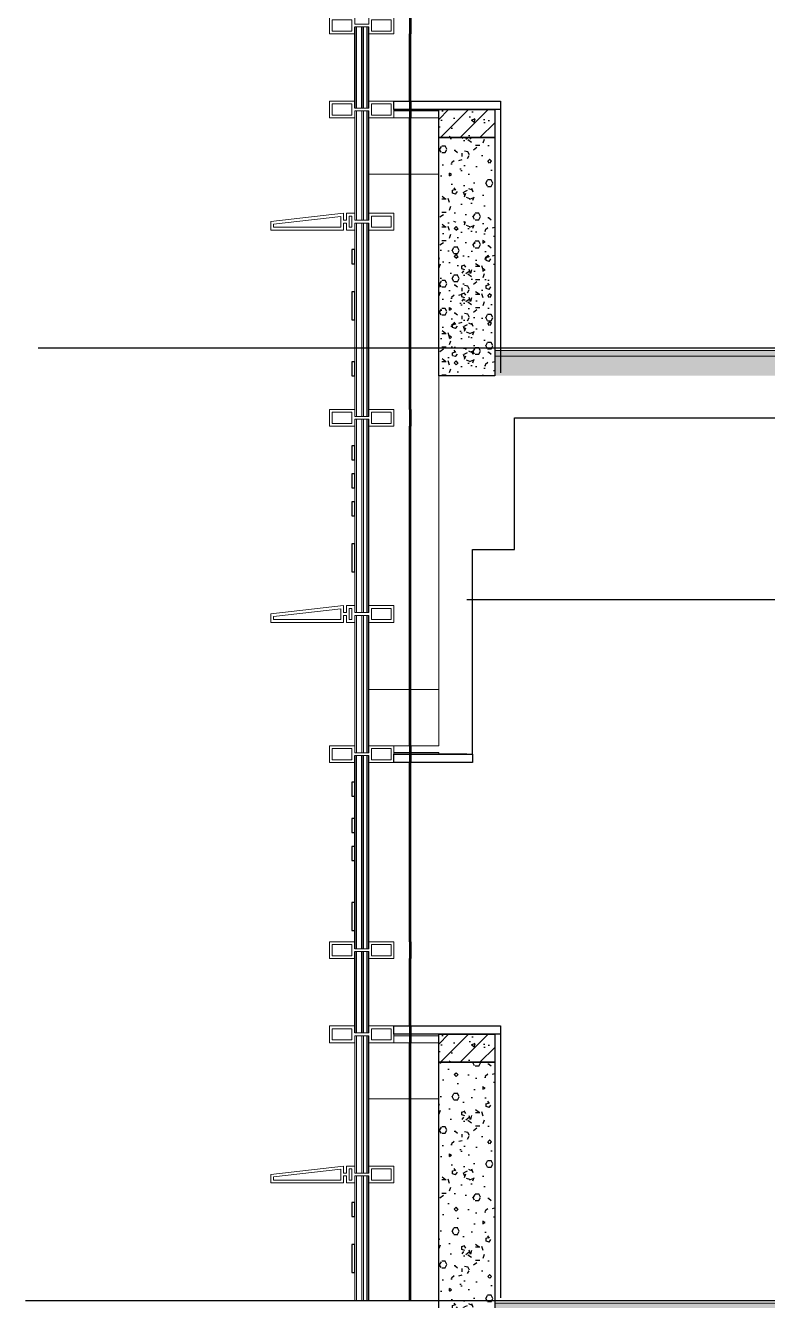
# Model space of a CAD drawing. Extents: x 1147314 to 1218578, y -272074 to -241968.
# Drawn here: x 1166628 to 1169277, y -252716 to -248166 of the extents above; entities that cross this region are included whole.
import ezdxf

# ---------------------------------------------------------------- set-up
doc = ezdxf.new("R2010")
doc.units = 0
doc.header["$LTSCALE"] = 1000
doc.header["$MEASUREMENT"] = 0
doc.linetypes.add('230303生产综合楼-平面图_t8$0$DOTE', pattern=[2.42, 2, -0.2, 0.02, -0.2])
for name, color, linetype in [('A-DOOR-FIRE', 4, 'Continuous'), ('A-SECT-SURF', 6, 'Continuous'), ('A-看线', 115, 'Continuous'), ('DIM_SYMB', 3, 'Continuous'), ('DOTE', 1, 'Continuous'), ('LY_MC_section A', 140, 'Continuous'), ('PUB_HATCH', 8, 'Continuous'), ('SURFACE', 6, 'Continuous'), ('WALL', 255, 'Continuous'), ('墙身抹灰', 6, 'Continuous')]:
    doc.layers.add(name, color=color, linetype=linetype)
for name, color, linetype, lineweight in [('A-WALL-INSL', 241, 'Continuous', 0), ('WALL-CURT-GLAZ', 120, 'Continuous', 0), ('WALL-CURT-METL', 211, 'Continuous', 0), ('墙身分层线', 253, 'Continuous', 18)]:
    doc.layers.add(name, color=color, linetype=linetype, lineweight=lineweight)

# ---------------------------------------------------------------- blocks, each defined once
blk = doc.blocks.new('A$C37e4a2ef')
at = {"layer": 'A-看线'}
for points in [[(196, -60), (196, 0)], [(200, -60), (200, 0)]]:
    blk.add_lwpolyline(points, dxfattribs=at)
at = {"layer": 'WALL-CURT-METL'}
for points in [[(140, -60), (50, -60), (50, -35), (0, -35), (0, -60), (-30, -60), (-30, -35), (-40, -35), (-40, -60), (-300, -60), (-300, -30), (-40, 0), (-40, -25), (-30, -25), (-30, 0), (0, 0), (0, -25), (50, -25), (50, 0), (140, 0)], [(-50, -50), (-50, -11.2), (-290, -38.9), (-290, -50)], [(-20, -10), (-10, -10), (-10, -50), (-20, -50)], [(130, -25), (130, -10), (60, -10), (60, -50), (130, -50)]]:
    blk.add_lwpolyline(points, close=True, dxfattribs=at)
blk = doc.blocks.new('A$C42b86bd6')
at = {"layer": 'A-看线'}
for points in [[(286, 0), (286, -60)], [(290, 0), (290, -60)]]:
    blk.add_lwpolyline(points, dxfattribs=at)
at = {"layer": 'WALL-CURT-METL'}
for points in [[(230, -60), (230, 0), (140, 0), (140, -25), (90, -25), (90, 0), (0, 0), (0, -60), (90, -60), (90, -35), (140, -35), (140, -60)], [(80, -25), (80, -10), (10, -10), (10, -50), (80, -50)], [(220, -50), (220, -10), (150, -10), (150, -35), (150, -50)]]:
    blk.add_lwpolyline(points, close=True, dxfattribs=at)
blk = doc.blocks.new('A$C827e71c0')
at = {"layer": 'A-DOOR-FIRE'}
blk.add_blockref('A$C42b86bd6', (-90, 0), dxfattribs=at)
blk = doc.blocks.new('A$C38d1714a')
at = {"layer": 'A-WALL-INSL'}
blk.add_lwpolyline([(0, 0), (250, 0), (250, -200), (0, -200)], close=True, dxfattribs=at)
blk = doc.blocks.new('A$Cb5ae1680')
at = {"layer": 'A-看线'}
for points in [[(44, 0), (44, 690)], [(50, 0), (50, 690)], [(196, 25), (196, 665)], [(200, 25), (200, 665)]]:
    blk.add_lwpolyline(points, dxfattribs=at)
at = {"layer": 'LY_MC_section A'}
for points in [[(0, 0), (0, 690)], [(6, 0), (6, 690)], [(25, 0), (25, 690)], [(31, 0), (31, 690)]]:
    blk.add_lwpolyline(points, dxfattribs=at)
blk = doc.blocks.new('A$C071d96ed')
at = {"layer": 'A-看线'}
for points in [[(44, -690), (44, 0)], [(50, -690), (50, 0)], [(196, -665), (196, -25)], [(200, -665), (200, -25)]]:
    blk.add_lwpolyline(points, dxfattribs=at)
at = {"layer": 'WALL-CURT-GLAZ'}
for p, q in [((0, -690), (0, 0)), ((6, -690), (6, 0)), ((25, -690), (25, 0)), ((31, -690), (31, 0))]:
    blk.add_line(p, q, dxfattribs=at)
blk = doc.blocks.new('A$Ced730f99')
at = {"layer": 'PUB_HATCH'}
h = blk.add_hatch(dxfattribs=at)
h.set_pattern_fill('加气混凝土', color=256, scale=10, style=0)
h.set_pattern_definition([(0, (-1155155.12, 220605.91), (60, 120), [0, -120]), (0, (-1155225.32, 220589.71), (60, 120), [0, -120]), (0, (-1155186.32, 220588.51), (60, 120), [0, -120]), (0, (-1155143.72, 220623.91), (60, 120), [0, -120]), (0, (-1155193.52, 220582.51), (60, 120), [0, -120]), (0, (-1155131.72, 220699.51), (60, 120), [0, -120]), (0, (-1155168.32, 220689.91), (60, 120), [0, -120]), (0, (-1155149.12, 220674.91), (60, 120), [0, -120]), (0, (-1155246.92, 220672.51), (60, 120), [0, -120]), (0, (-1155188.12, 220667.11), (60, 120), [0, -120]), (0, (-1155210.92, 220636.51), (60, 120), [0, -120]), (0, (-1155209.72, 220591.51), (60, 120), [0, -120]), (0, (-1155164.72, 220586.71), (60, 120), [0, -120]), (0, (-1155131.72, 220639.51), (60, 120), [0, -120]), (0, (-1155243.92, 220620.91), (60, 120), [0, -120]), (0, (-1155233.72, 220641.31), (60, 120), [0, -120]), (0, (-1155186.92, 220632.91), (60, 120), [0, -120]), (0, (-1155203.72, 220615.51), (60, 120), [0, -120]), (0, (-1155213.32, 220655.11), (60, 120), [0, -120]), (0, (-1155198.32, 220700.11), (60, 120), [0, -120]), (0, (-1155239.12, 220595.71), (60, 120), [0, -120]), (0, (-1155173.12, 220675.51), (60, 120), [0, -120]), (0, (-1155228.92, 220677.31), (60, 120), [0, -120]), (0, (-1155238.52, 220692.91), (60, 120), [0, -120]), (130.601294, (-1155139.0886, 220661.9406), (-299.999996686, 360.000001574), [5.268311, -2207.4222]), (18.4349488, (-1155147.66, 220664.226), (299.9999989, 119.9999991), [5.421048, -753.52558]), (90, (-1155147.66, 220659.083), (60, 120), [5.142857, -234.85713]), (161.565051, (-1155142.517, 220657.37), (-300.0000015, 119.99999105), [5.421048, -753.52558]), (53.1301023, (-1155142.517, 220657.37), (60.0000001, 119.99999994), [5.714286, -594.2857]), (135, (-1155137.946, 220596.226), (-60.0000073, 119.9999919), [4.848732, -334.56252]), (45, (-1155144.803, 220596.226), (59.9999996, 119.9999995), [4.848732, -334.56252]), (135, (-1155141.374, 220592.798), (-60.0000073, 119.9999919), [4.848732, -334.56252]), (45, (-1155141.374, 220592.798), (59.9999996, 119.9999995), [4.848732, -334.56252]), (116.565051, (-1155195.66, 220676.8), (-1e-05, 239.999993), [6.388765, -127.7753]), (180, (-1155198.52, 220682.51), (-60, 120), [6.857143, -113.14285]), (63.434949, (-1155208.23, 220676.8), (5e-07, 239.999999), [6.388765, -127.7753]), (116.565051, (-1155205.37, 220671.08), (-1e-05, 239.999993), [6.388765, -127.7753]), (0, (-1155205.37, 220671.08), (60, 120), [6.857143, -113.14285]), (63.434949, (-1155198.52, 220671.08), (5e-07, 239.999999), [6.388765, -127.7753]), (107.102728, (-1155150.517, 220636.2263), (-179.999993118, 600.000000968), [7.772269, -3256.5805]), (143.972626, (-1155152.803, 220643.655), (-1139.99998555, 839.99999905), [7.772269, -1624.404]), (180, (-1155159.09, 220648.23), (-60, 120), [7.428571, -112.57142]), (36.0273733, (-1155172.803, 220643.655), (1139.999991575, 839.999990944), [7.772269, -1624.404]), (71.5650511, (-1155175.089, 220636.798), (180.00000092, 599.99999897), [7.228063, -751.71856]), (107.102728, (-1155172.803, 220629.369), (-179.999993118, 600.000000968), [7.772269, -3256.5805]), (143.972626, (-1155166.517, 220624.798), (-1139.99998555, 839.99999905), [7.772269, -1624.404]), (0, (-1155166.52, 220624.8), (60, 120), [7.428571, -112.57142]), (36.0273733, (-1155159.089, 220624.798), (1139.999991575, 839.999990944), [7.772269, -1624.404]), (71.5650511, (-1155152.803, 220629.37), (180.00000092, 599.99999897), [7.228063, -751.71856]), (150.255118, (-1155149.374, 220692.226), (-180.00000043, 119.99999851), [4.607004, -962.86392]), (90, (-1155153.374, 220689.94), (60, 120), [4.571429, -235.42855]), (29.7448813, (-1155153.374, 220689.94), (180.0000001, 119.99999944), [4.607004, -962.86392]), (116.565051, (-1155177.37, 220607.08), (-1e-05, 239.999993), [6.388765, -127.7753]), (168.690067, (-1155180.231, 220612.798), (-540.0000004, 119.99999699), [5.827451, -1217.9371]), (41.1859251, (-1155190.517, 220609.9406), (1499.999990912, 1319.999988458), [6.074369, -2545.1604]), (90, (-1155190.52, 220604.226), (60, 120), [5.714286, -234.2857]), (138.814074, (-1155185.9457, 220600.2263), (-1499.999973338, 1320.000008407), [6.074369, -2545.1604]), (16.6992442, (-1155185.946, 220600.2263), (1979.999985103, 599.999993716), [5.96589, -2499.7075]), (60.9453959, (-1155180.2314, 220601.9406), (59.99999984, 119.999998939), [5.883217, -2465.0679]), (109.983106, (-1155227.66, 220657.369), (-300.00000113, 839.999997777), [6.6884, -2802.4395]), (155.556045, (-1155229.9457, 220663.655), (-780.000002973, 359.99999252), [6.904597, -2893.0263]), (24.4439547, (-1155242.517, 220663.655), (780.00000039, 359.999998268), [6.904597, -2893.0263]), (70.0168934, (-1155244.803, 220657.369), (300.000000904, 839.999997916), [6.6884, -2802.4395]), (109.983106, (-1155242.517, 220651.0835), (-300.00000113, 839.999997777), [6.6884, -2802.4395]), (160.016893, (-1155236.231, 220648.798), (-300.00000018, 119.99999453), [6.6884, -1397.8755]), (19.9831065, (-1155236.231, 220648.798), (299.99999835, 119.99999981), [6.6884, -1397.8755]), (70.0168934, (-1155229.9457, 220651.0835), (300.000000904, 839.999997916), [6.6884, -2802.4395]), (122.005383, (-1155183.089, 220646.512), (-60.00000805, 119.99999387), [5.390846, -1126.6868]), (18.4349488, (-1155191.089, 220649.37), (299.9999989, 119.9999991), [5.421048, -753.52558]), (90, (-1155191.09, 220644.226), (60, 120), [5.142857, -234.85713]), (161.565051, (-1155185.946, 220642.512), (-300.0000015, 119.99999105), [5.421048, -753.52558]), (54.4623222, (-1155185.946, 220642.512), (419.99999939, 599.9999991), [4.915614, -2059.6423]), (116.565051, (-1155217.95, 220617.37), (-1e-05, 239.999993), [6.388765, -127.7753]), (180, (-1155220.8, 220623.08), (-60, 120), [6.285714, -113.71428]), (59.0362434, (-1155230.517, 220617.369), (60.000000195, 119.99999942), [6.663946, -1392.7644]), (120.963756, (-1155227.089, 220611.655), (-60.0000082, 119.99999449), [6.663946, -1392.7644]), (0, (-1155227.09, 220611.65), (60, 120), [6.285714, -113.71428]), (63.434949, (-1155220.8, 220611.65), (5e-07, 239.999999), [6.388765, -127.7753])])
h.paths.add_polyline_path([(-3622.7, 70), (-3622.7, 0), (-1172.7, 0), (-1172.7, 70)])
h = blk.add_hatch(dxfattribs=at)
h.set_pattern_fill('加气混凝土', color=256, scale=10, style=0)
h.set_pattern_definition([(0, (-1152832.56, 220605.91), (60, 120), [0, -120]), (0, (-1152902.76, 220589.71), (60, 120), [0, -120]), (0, (-1152863.76, 220588.51), (60, 120), [0, -120]), (0, (-1152821.16, 220623.91), (60, 120), [0, -120]), (0, (-1152870.96, 220582.51), (60, 120), [0, -120]), (0, (-1152809.16, 220699.51), (60, 120), [0, -120]), (0, (-1152845.76, 220689.91), (60, 120), [0, -120]), (0, (-1152826.56, 220674.91), (60, 120), [0, -120]), (0, (-1152924.36, 220672.51), (60, 120), [0, -120]), (0, (-1152865.56, 220667.11), (60, 120), [0, -120]), (0, (-1152888.36, 220636.51), (60, 120), [0, -120]), (0, (-1152887.16, 220591.51), (60, 120), [0, -120]), (0, (-1152842.16, 220586.71), (60, 120), [0, -120]), (0, (-1152809.16, 220639.51), (60, 120), [0, -120]), (0, (-1152921.36, 220620.91), (60, 120), [0, -120]), (0, (-1152911.16, 220641.31), (60, 120), [0, -120]), (0, (-1152864.36, 220632.91), (60, 120), [0, -120]), (0, (-1152881.16, 220615.51), (60, 120), [0, -120]), (0, (-1152890.76, 220655.11), (60, 120), [0, -120]), (0, (-1152875.76, 220700.11), (60, 120), [0, -120]), (0, (-1152916.56, 220595.71), (60, 120), [0, -120]), (0, (-1152850.56, 220675.51), (60, 120), [0, -120]), (0, (-1152906.36, 220677.31), (60, 120), [0, -120]), (0, (-1152915.96, 220692.91), (60, 120), [0, -120]), (130.601294, (-1152816.5266, 220661.938), (-299.999996686, 360.000001574), [5.268311, -2207.4222]), (18.4349488, (-1152825.098, 220664.223), (299.9999989, 119.9999991), [5.421048, -753.52558]), (90, (-1152825.1, 220659.08), (60, 120), [5.142857, -234.85713]), (161.565051, (-1152819.955, 220657.366), (-300.0000015, 119.99999105), [5.421048, -753.52558]), (53.1301023, (-1152819.955, 220657.366), (60.0000001, 119.99999994), [5.714286, -594.2857]), (135, (-1152815.384, 220596.223), (-60.0000073, 119.9999919), [4.848732, -334.56252]), (45, (-1152822.24, 220596.223), (59.9999996, 119.9999995), [4.848732, -334.56252]), (135, (-1152818.812, 220592.795), (-60.0000073, 119.9999919), [4.848732, -334.56252]), (45, (-1152818.812, 220592.795), (59.9999996, 119.9999995), [4.848732, -334.56252]), (116.565051, (-1152873.1, 220676.8), (-1e-05, 239.999993), [6.388765, -127.7753]), (180, (-1152875.96, 220682.51), (-60, 120), [6.857143, -113.14285]), (63.434949, (-1152885.67, 220676.8), (5e-07, 239.999999), [6.388765, -127.7753]), (116.565051, (-1152882.81, 220671.08), (-1e-05, 239.999993), [6.388765, -127.7753]), (0, (-1152882.81, 220671.08), (60, 120), [6.857143, -113.14285]), (63.434949, (-1152875.96, 220671.08), (5e-07, 239.999999), [6.388765, -127.7753]), (107.102728, (-1152827.955, 220636.2234), (-179.999993118, 600.000000968), [7.772269, -3256.5805]), (143.972626, (-1152830.241, 220643.652), (-1139.99998555, 839.99999905), [7.772269, -1624.404]), (180, (-1152836.53, 220648.22), (-60, 120), [7.428571, -112.57142]), (36.0273733, (-1152850.241, 220643.652), (1139.999991575, 839.999990944), [7.772269, -1624.404]), (71.5650511, (-1152852.527, 220636.795), (180.00000092, 599.99999897), [7.228063, -751.71856]), (107.102728, (-1152850.241, 220629.3663), (-179.999993118, 600.000000968), [7.772269, -3256.5805]), (143.972626, (-1152843.955, 220624.795), (-1139.99998555, 839.99999905), [7.772269, -1624.404]), (0, (-1152843.96, 220624.8), (60, 120), [7.428571, -112.57142]), (36.0273733, (-1152836.527, 220624.795), (1139.999991575, 839.999990944), [7.772269, -1624.404]), (71.5650511, (-1152830.24, 220629.366), (180.00000092, 599.99999897), [7.228063, -751.71856]), (150.255118, (-1152826.812, 220692.223), (-180.00000043, 119.99999851), [4.607004, -962.86392]), (90, (-1152830.81, 220689.94), (60, 120), [4.571429, -235.42855]), (29.7448813, (-1152830.812, 220689.938), (180.0000001, 119.99999944), [4.607004, -962.86392]), (116.565051, (-1152854.81, 220607.08), (-1e-05, 239.999993), [6.388765, -127.7753]), (168.690067, (-1152857.67, 220612.795), (-540.0000004, 119.99999699), [5.827451, -1217.9371]), (41.1859251, (-1152867.955, 220609.9377), (1499.999990912, 1319.999988458), [6.074369, -2545.1604]), (90, (-1152867.955, 220604.223), (60, 120), [5.714286, -234.2857]), (138.814074, (-1152863.384, 220600.2234), (-1499.999973338, 1320.000008407), [6.074369, -2545.1604]), (16.6992442, (-1152863.384, 220600.2234), (1979.999985103, 599.999993716), [5.96589, -2499.7075]), (60.9453959, (-1152857.6695, 220601.938), (59.99999984, 119.999998939), [5.883217, -2465.0679]), (109.983106, (-1152905.098, 220657.3663), (-300.00000113, 839.999997777), [6.6884, -2802.4395]), (155.556045, (-1152907.384, 220663.652), (-780.000002973, 359.99999252), [6.904597, -2893.0263]), (24.4439547, (-1152919.955, 220663.652), (780.00000039, 359.999998268), [6.904597, -2893.0263]), (70.0168934, (-1152922.241, 220657.3663), (300.000000904, 839.999997916), [6.6884, -2802.4395]), (109.983106, (-1152919.955, 220651.0806), (-300.00000113, 839.999997777), [6.6884, -2802.4395]), (160.016893, (-1152913.67, 220648.795), (-300.00000018, 119.99999453), [6.6884, -1397.8755]), (19.9831065, (-1152913.67, 220648.795), (299.99999835, 119.99999981), [6.6884, -1397.8755]), (70.0168934, (-1152907.384, 220651.0806), (300.000000904, 839.999997916), [6.6884, -2802.4395]), (122.005383, (-1152860.527, 220646.509), (-60.00000805, 119.99999387), [5.390846, -1126.6868]), (18.4349488, (-1152868.527, 220649.366), (299.9999989, 119.9999991), [5.421048, -753.52558]), (90, (-1152868.527, 220644.223), (60, 120), [5.142857, -234.85713]), (161.565051, (-1152863.384, 220642.51), (-300.0000015, 119.99999105), [5.421048, -753.52558]), (54.4623222, (-1152863.384, 220642.509), (419.99999939, 599.9999991), [4.915614, -2059.6423]), (116.565051, (-1152895.38, 220617.37), (-1e-05, 239.999993), [6.388765, -127.7753]), (180, (-1152898.24, 220623.08), (-60, 120), [6.285714, -113.71428]), (59.0362434, (-1152907.955, 220617.366), (60.000000195, 119.99999942), [6.663946, -1392.7644]), (120.963756, (-1152904.527, 220611.652), (-60.0000082, 119.99999449), [6.663946, -1392.7644]), (0, (-1152904.53, 220611.65), (60, 120), [6.285714, -113.71428]), (63.434949, (-1152898.24, 220611.65), (5e-07, 239.999999), [6.388765, -127.7753])])
h.paths.add_polyline_path([(-872.7, 50), (-872.7, 0), (0, 0), (0, 50)])
h.paths.add_polyline_path([(-1172.7, 50), (-1172.7, 0), (-1172.7, 0), (-1172.7, 50)])
at = {"layer": '墙身分层线'}
h = blk.add_hatch(dxfattribs=at)
h.set_pattern_fill('混凝土', color=256, scale=10)
h.set_pattern_definition([(50, (-1152867.955, 220642.51), (71.7260183, -6.2752135), [7.5, -82.5]), (355, (-1152867.955, 220642.51), (-13.8751334, 75.2192134), [6, -66]), (100.4514, (-1152861.98, 220641.986), (57.850938, 68.9439542), [6.374019, -70.114211]), (46.1842, (-1152867.955, 220662.51), (106.724105, -16.5519014), [11.25, -123.75]), (96.6356, (-1152859.06, 220661.13), (93.466271, 97.411787), [9.561029, -105.1713]), (351.1842, (-1152867.96, 220662.51), (93.466195, 97.41186), [9, -99]), (21, (-1152857.955, 220657.51), (59.6907052, -40.261889), [7.5, -82.5]), (326, (-1152857.955, 220657.51), (24.331533, 72.5150045), [6, -66]), (71.4514, (-1152852.98, 220654.154), (84.022263, 32.2530497), [6.374019, -70.114211]), (37.5, (-1152867.955, 220642.51), (1.21598553, 33.2893854), [0, -65.2, 0, -67, 0, -66.25]), (7.5, (-1152867.955, 220642.51), (26.3069537, 39.4411712), [0, -38.2, 0, -63.7, 0, -25.25]), (327.5, (-1152890.255, 220642.51), (53.3822436, -2.2554872), [0, -25, 0, -78, 0, -103.5]), (317.5, (-1152900.255, 220642.51), (58.318617, 10.0104982), [0, -32.5, 0, -51.8, 0, -73.5])])
h.paths.add_polyline_path([(-872.7, 100), (-872.7, 50), (0, 50), (0, 100)])
h.paths.add_polyline_path([(-1172.7, 100), (-1172.7, 50), (-1172.7, 50), (-1172.7, 100)])
h = blk.add_hatch(dxfattribs=at)
h.set_pattern_fill('混凝土', color=256, scale=10)
h.set_pattern_definition([(50, (-1155190.52, 220642.51), (71.7260183, -6.2752135), [7.5, -82.5]), (355, (-1155190.52, 220642.51), (-13.8751334, 75.2192134), [6, -66]), (100.4514, (-1155184.54, 220641.99), (57.850938, 68.9439542), [6.374019, -70.114211]), (46.1842, (-1155190.52, 220662.51), (106.724105, -16.5519014), [11.25, -123.75]), (96.6356, (-1155181.62, 220661.13), (93.466271, 97.411787), [9.561029, -105.1713]), (351.1842, (-1155190.52, 220662.51), (93.466195, 97.41186), [9, -99]), (21, (-1155180.52, 220657.51), (59.6907052, -40.261889), [7.5, -82.5]), (326, (-1155180.52, 220657.51), (24.331533, 72.5150045), [6, -66]), (71.4514, (-1155175.54, 220654.16), (84.022263, 32.2530497), [6.374019, -70.114211]), (37.5, (-1155190.517, 220642.512), (1.21598553, 33.2893854), [0, -65.2, 0, -67, 0, -66.25]), (7.5, (-1155190.517, 220642.512), (26.3069537, 39.4411712), [0, -38.2, 0, -63.7, 0, -25.25]), (327.5, (-1155212.817, 220642.512), (53.3822436, -2.2554872), [0, -25, 0, -78, 0, -103.5]), (317.5, (-1155222.817, 220642.51), (58.318617, 10.0104982), [0, -32.5, 0, -51.8, 0, -73.5])])
h.paths.add_polyline_path([(-3622.7, 90), (-3622.7, 70), (-1172.7, 70), (-1172.7, 90)])
at = {"layer": 'A-SECT-SURF'}
for p, q in [((-3622.7, 100), (-1172.7, 100)), ((-872.7, 100), (0, 100))]:
    blk.add_line(p, q, dxfattribs=at)
blk.add_lwpolyline([(-872.7, 100), (0, 100)], dxfattribs=at)
at = {"layer": '墙身分层线'}
for p, q in [((-1172.7, 90), (-3622.7, 90)), ((-1172.7, 70), (-3622.7, 70)), ((0, 50), (-872.7, 50))]:
    blk.add_line(p, q, dxfattribs=at)

msp = doc.modelspace()

# ---------------------------------------------------------------- hatches: boundary and pattern name
at = {"layer": 'PUB_HATCH'}
h = msp.add_hatch(dxfattribs=at)
h.set_pattern_fill('钢筋混凝土', color=256, scale=20, style=0)
h.set_pattern_definition([(45, (-1037293.66, 121102.186), (-35.3553391, 35.3553391), []), (50, (-1037293.66, 121102.19), (143.4520365, -12.550427), [15, -165]), (355, (-1037293.66, 121102.19), (-27.750267, 150.438427), [12, -132]), (100.4514, (-1037281.7, 121101.14), (115.701876, 137.887908), [12.748038, -140.228422]), (46.1842, (-1037293.66, 121142.19), (213.44821, -33.103803), [22.5, -247.5]), (96.6356, (-1037275.87, 121139.43), (186.932541, 194.823574), [19.122058, -210.3426]), (351.1842, (-1037293.66, 121142.19), (186.93239, 194.82372), [18, -198]), (21, (-1037273.66, 121132.19), (119.3814104, -80.523778), [15, -165]), (326, (-1037273.66, 121132.19), (48.663066, 145.030009), [12, -132]), (71.4514, (-1037263.71, 121125.48), (168.044526, 64.506099), [12.748038, -140.228422]), (37.5, (-1037293.66, 121102.186), (2.4319711, 66.5787708), [0, -130.4, 0, -134, 0, -132.5]), (7.5, (-1037293.66, 121102.186), (52.6139075, 78.8823424), [0, -76.4, 0, -127.4, 0, -50.5]), (327.5, (-1037338.26, 121102.186), (106.7644872, -4.5109743), [0, -50, 0, -156, 0, -207]), (317.5, (-1037358.26, 121102.19), (116.637234, 20.0209965), [0, -65, 0, -103.6, 0, -147])])
h.paths.add_polyline_path([(1168103.2, -248466), (1168303.2, -248466), (1168303.2, -248566), (1168103.2, -248566)])
h = msp.add_hatch(dxfattribs=at)
h.set_pattern_fill('加气混凝土', color=256, scale=20, style=0)
h.set_pattern_definition([(0, (-1037222.86, 120728.98), (120, 240), [0, -240]), (0, (-1037363.26, 120696.58), (120, 240), [0, -240]), (0, (-1037285.26, 120694.18), (120, 240), [0, -240]), (0, (-1037200.06, 120764.98), (120, 240), [0, -240]), (0, (-1037299.66, 120682.18), (120, 240), [0, -240]), (0, (-1037176.06, 120916.18), (120, 240), [0, -240]), (0, (-1037249.26, 120896.98), (120, 240), [0, -240]), (0, (-1037210.86, 120866.98), (120, 240), [0, -240]), (0, (-1037406.46, 120862.18), (120, 240), [0, -240]), (0, (-1037288.86, 120851.38), (120, 240), [0, -240]), (0, (-1037334.46, 120790.18), (120, 240), [0, -240]), (0, (-1037332.06, 120700.18), (120, 240), [0, -240]), (0, (-1037242.06, 120690.58), (120, 240), [0, -240]), (0, (-1037176.06, 120796.18), (120, 240), [0, -240]), (0, (-1037400.46, 120758.98), (120, 240), [0, -240]), (0, (-1037380.06, 120799.78), (120, 240), [0, -240]), (0, (-1037286.46, 120782.98), (120, 240), [0, -240]), (0, (-1037320.06, 120748.18), (120, 240), [0, -240]), (0, (-1037339.26, 120827.38), (120, 240), [0, -240]), (0, (-1037309.26, 120917.38), (120, 240), [0, -240]), (0, (-1037390.86, 120708.58), (120, 240), [0, -240]), (0, (-1037258.86, 120868.18), (120, 240), [0, -240]), (0, (-1037370.46, 120871.78), (120, 240), [0, -240]), (0, (-1037389.66, 120902.98), (120, 240), [0, -240]), (130.601294, (-1037190.799, 120841.04), (-599.99999337, 720.00000315), [10.536622, -4414.8444]), (18.4349488, (-1037207.942, 120845.61), (599.9999978, 239.9999982), [10.842096, -1507.05116]), (90, (-1037207.94, 120835.33), (120, 240), [10.285714, -469.71426]), (161.565051, (-1037197.656, 120831.897), (-600.000003, 239.9999821), [10.842096, -1507.05116]), (53.1301023, (-1037197.656, 120831.897), (120.0000002, 239.9999999), [11.428572, -1188.5714]), (135, (-1037188.51, 120709.61), (-120.0000145, 239.9999838), [9.697464, -669.12504]), (45, (-1037202.23, 120709.61), (119.9999992, 239.999999), [9.697464, -669.12504]), (135, (-1037195.37, 120702.754), (-120.0000145, 239.9999838), [9.697464, -669.12504]), (45, (-1037195.37, 120702.754), (119.9999992, 239.999999), [9.697464, -669.12504]), (116.565051, (-1037303.94, 120870.75), (-2e-05, 479.999987), [12.77753, -255.5506]), (180, (-1037309.66, 120882.18), (-120, 240), [13.714286, -226.2857]), (63.434949, (-1037329.09, 120870.75), (1e-06, 479.999998), [12.77753, -255.5506]), (116.565051, (-1037323.37, 120859.33), (-2e-05, 479.999987), [12.77753, -255.5506]), (0, (-1037323.37, 120859.33), (120, 240), [13.714286, -226.2857]), (63.434949, (-1037309.66, 120859.33), (1e-06, 479.999998), [12.77753, -255.5506]), (107.102728, (-1037213.6564, 120789.6115), (-359.999986237, 1200.000001936), [15.544538, -6513.161]), (143.972626, (-1037218.228, 120804.469), (-2279.9999711, 1679.9999981), [15.544538, -3248.808]), (180, (-1037230.8, 120813.6), (-120, 240), [14.857142, -225.14284]), (36.0273733, (-1037258.228, 120804.469), (2279.99998315, 1679.99998189), [15.544538, -3248.808]), (71.5650511, (-1037262.8, 120790.754), (360.00000185, 1199.99999793), [14.456126, -1503.43712]), (107.102728, (-1037258.228, 120775.897), (-359.999986237, 1200.000001936), [15.544538, -6513.161]), (143.972626, (-1037245.656, 120766.754), (-2279.9999711, 1679.9999981), [15.544538, -3248.808]), (0, (-1037245.66, 120766.75), (120, 240), [14.857142, -225.14284]), (36.0273733, (-1037230.8, 120766.754), (2279.99998315, 1679.99998189), [15.544538, -3248.808]), (71.5650511, (-1037218.228, 120775.897), (360.00000185, 1199.99999793), [14.456126, -1503.43712]), (150.255118, (-1037211.37, 120901.612), (-360.00000085, 239.99999703), [9.214008, -1925.72784]), (90, (-1037219.37, 120897.04), (120, 240), [9.142858, -470.8571]), (29.7448813, (-1037219.37, 120897.04), (360.0000002, 239.99999888), [9.214008, -1925.72784]), (116.565051, (-1037267.37, 120731.33), (-2e-05, 479.999987), [12.77753, -255.5506]), (168.690067, (-1037273.085, 120742.754), (-1080.0000008, 239.99999398), [11.654902, -2435.8742]), (41.1859251, (-1037293.656, 120737.04), (2999.999981823, 2639.999976915), [12.148738, -5090.3208]), (90, (-1037293.66, 120725.61), (120, 240), [11.428572, -468.5714]), (138.814074, (-1037284.514, 120717.612), (-2999.999946676, 2640.000016815), [12.148738, -5090.3208]), (16.6992442, (-1037284.514, 120717.612), (3959.999970207, 1199.99998743), [11.93178, -4999.415]), (60.9453959, (-1037273.085, 120721.04), (119.99999968, 239.99999788), [11.766434, -4930.1358]), (109.983106, (-1037367.942, 120831.897), (-600.00000226, 1679.999995554), [13.3768, -5604.879]), (155.556045, (-1037372.514, 120844.469), (-1560.000005946, 719.99998504), [13.809194, -5786.0526]), (24.4439547, (-1037397.656, 120844.469), (1560.00000078, 719.999996537), [13.809194, -5786.0526]), (70.0168934, (-1037402.228, 120831.897), (600.00000181, 1679.99999583), [13.3768, -5604.879]), (109.983106, (-1037397.656, 120819.326), (-600.00000226, 1679.999995554), [13.3768, -5604.879]), (160.016893, (-1037385.085, 120814.754), (-600.00000035, 239.99998907), [13.3768, -2795.751]), (19.9831065, (-1037385.085, 120814.754), (599.9999967, 239.99999962), [13.3768, -2795.751]), (70.0168934, (-1037372.514, 120819.326), (600.00000181, 1679.99999583), [13.3768, -5604.879]), (122.005383, (-1037278.8, 120810.183), (-120.0000161, 239.99998775), [10.781693, -2253.3736]), (18.4349488, (-1037294.8, 120815.897), (599.9999978, 239.9999982), [10.842096, -1507.05116]), (90, (-1037294.8, 120805.61), (120, 240), [10.285714, -469.71426]), (161.565051, (-1037284.514, 120802.183), (-600.000003, 239.9999821), [10.842096, -1507.05116]), (54.4623222, (-1037284.514, 120802.183), (839.99999878, 1199.9999982), [9.831228, -4119.2846]), (116.565051, (-1037348.51, 120751.9), (-2e-05, 479.999987), [12.77753, -255.5506]), (180, (-1037354.23, 120763.33), (-120, 240), [12.571428, -227.42856]), (59.0362434, (-1037373.656, 120751.897), (120.0000004, 239.99999884), [13.32789, -2785.5288]), (120.963756, (-1037366.8, 120740.469), (-120.0000164, 239.99998898), [13.32789, -2785.5288]), (0, (-1037366.8, 120740.47), (120, 240), [12.571428, -227.42856]), (63.434949, (-1037354.23, 120740.47), (1e-06, 479.999998), [12.77753, -255.5506])])
h.paths.add_polyline_path([(1168103.2, -248566), (1168303.2, -248566), (1168303.2, -249416), (1168103.2, -249416)])
h = msp.add_hatch(dxfattribs=at)
h.set_pattern_fill('加气混凝土', color=256, scale=20, style=0)
h.set_pattern_definition([(0, (-1037222.86, 120628.98), (120, 240), [0, -240]), (0, (-1037363.26, 120596.58), (120, 240), [0, -240]), (0, (-1037285.26, 120594.18), (120, 240), [0, -240]), (0, (-1037200.06, 120664.98), (120, 240), [0, -240]), (0, (-1037299.66, 120582.18), (120, 240), [0, -240]), (0, (-1037176.06, 120816.18), (120, 240), [0, -240]), (0, (-1037249.26, 120796.98), (120, 240), [0, -240]), (0, (-1037210.86, 120766.98), (120, 240), [0, -240]), (0, (-1037406.46, 120762.18), (120, 240), [0, -240]), (0, (-1037288.86, 120751.38), (120, 240), [0, -240]), (0, (-1037334.46, 120690.18), (120, 240), [0, -240]), (0, (-1037332.06, 120600.18), (120, 240), [0, -240]), (0, (-1037242.06, 120590.58), (120, 240), [0, -240]), (0, (-1037176.06, 120696.18), (120, 240), [0, -240]), (0, (-1037400.46, 120658.98), (120, 240), [0, -240]), (0, (-1037380.06, 120699.78), (120, 240), [0, -240]), (0, (-1037286.46, 120682.98), (120, 240), [0, -240]), (0, (-1037320.06, 120648.18), (120, 240), [0, -240]), (0, (-1037339.26, 120727.38), (120, 240), [0, -240]), (0, (-1037309.26, 120817.38), (120, 240), [0, -240]), (0, (-1037390.86, 120608.58), (120, 240), [0, -240]), (0, (-1037258.86, 120768.18), (120, 240), [0, -240]), (0, (-1037370.46, 120771.78), (120, 240), [0, -240]), (0, (-1037389.66, 120802.98), (120, 240), [0, -240]), (130.601294, (-1037190.799, 120741.042), (-599.99999337, 720.00000315), [10.536622, -4414.8444]), (18.4349488, (-1037207.942, 120745.613), (599.9999978, 239.9999982), [10.842096, -1507.05116]), (90, (-1037207.94, 120735.33), (120, 240), [10.285714, -469.71426]), (161.565051, (-1037197.656, 120731.9), (-600.000003, 239.9999821), [10.842096, -1507.05116]), (53.1301023, (-1037197.656, 120731.9), (120.0000002, 239.9999999), [11.428572, -1188.5714]), (135, (-1037188.51, 120609.61), (-120.0000145, 239.9999838), [9.697464, -669.12504]), (45, (-1037202.23, 120609.61), (119.9999992, 239.999999), [9.697464, -669.12504]), (135, (-1037195.37, 120602.76), (-120.0000145, 239.9999838), [9.697464, -669.12504]), (45, (-1037195.37, 120602.76), (119.9999992, 239.999999), [9.697464, -669.12504]), (116.565051, (-1037303.94, 120770.76), (-2e-05, 479.999987), [12.77753, -255.5506]), (180, (-1037309.66, 120782.18), (-120, 240), [13.714286, -226.2857]), (63.434949, (-1037329.09, 120770.76), (1e-06, 479.999998), [12.77753, -255.5506]), (116.565051, (-1037323.37, 120759.33), (-2e-05, 479.999987), [12.77753, -255.5506]), (0, (-1037323.37, 120759.33), (120, 240), [13.714286, -226.2857]), (63.434949, (-1037309.66, 120759.33), (1e-06, 479.999998), [12.77753, -255.5506]), (107.102728, (-1037213.6564, 120689.613), (-359.999986237, 1200.000001936), [15.544538, -6513.161]), (143.972626, (-1037218.228, 120704.47), (-2279.9999711, 1679.9999981), [15.544538, -3248.808]), (180, (-1037230.8, 120713.61), (-120, 240), [14.857142, -225.14284]), (36.0273733, (-1037258.228, 120704.47), (2279.99998315, 1679.99998189), [15.544538, -3248.808]), (71.5650511, (-1037262.8, 120690.756), (360.00000185, 1199.99999793), [14.456126, -1503.43712]), (107.102728, (-1037258.228, 120675.899), (-359.999986237, 1200.000001936), [15.544538, -6513.161]), (143.972626, (-1037245.656, 120666.756), (-2279.9999711, 1679.9999981), [15.544538, -3248.808]), (0, (-1037245.66, 120666.76), (120, 240), [14.857142, -225.14284]), (36.0273733, (-1037230.8, 120666.756), (2279.99998315, 1679.99998189), [15.544538, -3248.808]), (71.5650511, (-1037218.228, 120675.9), (360.00000185, 1199.99999793), [14.456126, -1503.43712]), (150.255118, (-1037211.37, 120801.613), (-360.00000085, 239.99999703), [9.214008, -1925.72784]), (90, (-1037219.37, 120797.04), (120, 240), [9.142858, -470.8571]), (29.7448813, (-1037219.37, 120797.042), (360.0000002, 239.99999888), [9.214008, -1925.72784]), (116.565051, (-1037267.37, 120631.33), (-2e-05, 479.999987), [12.77753, -255.5506]), (168.690067, (-1037273.085, 120642.756), (-1080.0000008, 239.99999398), [11.654902, -2435.8742]), (41.1859251, (-1037293.656, 120637.042), (2999.999981823, 2639.999976915), [12.148738, -5090.3208]), (90, (-1037293.66, 120625.61), (120, 240), [11.428572, -468.5714]), (138.814074, (-1037284.514, 120617.613), (-2999.999946676, 2640.000016815), [12.148738, -5090.3208]), (16.6992442, (-1037284.514, 120617.613), (3959.999970207, 1199.99998743), [11.93178, -4999.415]), (60.9453959, (-1037273.085, 120621.042), (119.99999968, 239.99999788), [11.766434, -4930.1358]), (109.983106, (-1037367.942, 120731.899), (-600.00000226, 1679.999995554), [13.3768, -5604.879]), (155.556045, (-1037372.514, 120744.47), (-1560.000005946, 719.99998504), [13.809194, -5786.0526]), (24.4439547, (-1037397.656, 120744.47), (1560.00000078, 719.999996537), [13.809194, -5786.0526]), (70.0168934, (-1037402.228, 120731.899), (600.00000181, 1679.99999583), [13.3768, -5604.879]), (109.983106, (-1037397.656, 120719.327), (-600.00000226, 1679.999995554), [13.3768, -5604.879]), (160.016893, (-1037385.085, 120714.756), (-600.00000035, 239.99998907), [13.3768, -2795.751]), (19.9831065, (-1037385.085, 120714.756), (599.9999967, 239.99999962), [13.3768, -2795.751]), (70.0168934, (-1037372.514, 120719.327), (600.00000181, 1679.99999583), [13.3768, -5604.879]), (122.005383, (-1037278.8, 120710.184), (-120.0000161, 239.99998775), [10.781693, -2253.3736]), (18.4349488, (-1037294.8, 120715.9), (599.9999978, 239.9999982), [10.842096, -1507.05116]), (90, (-1037294.8, 120705.61), (120, 240), [10.285714, -469.71426]), (161.565051, (-1037284.514, 120702.184), (-600.000003, 239.9999821), [10.842096, -1507.05116]), (54.4623222, (-1037284.514, 120702.184), (839.99999878, 1199.9999982), [9.831228, -4119.2846]), (116.565051, (-1037348.51, 120651.9), (-2e-05, 479.999987), [12.77753, -255.5506]), (180, (-1037354.23, 120663.33), (-120, 240), [12.571428, -227.42856]), (59.0362434, (-1037373.656, 120651.899), (120.0000004, 239.99999884), [13.32789, -2785.5288]), (120.963756, (-1037366.8, 120640.47), (-120.0000164, 239.99998898), [13.32789, -2785.5288]), (0, (-1037366.8, 120640.47), (120, 240), [12.571428, -227.42856]), (63.434949, (-1037354.23, 120640.47), (1e-06, 479.999998), [12.77753, -255.5506])])
h.paths.add_polyline_path([(1168303.2, -248866), (1168103.2, -248866), (1168103.2, -249416), (1168303.2, -249416)])
h = msp.add_hatch(dxfattribs=at)
h.set_pattern_fill('钢筋混凝土', color=256, scale=20, style=0)
h.set_pattern_definition([(45, (-1037293.66, 117802.185), (-35.3553391, 35.3553391), []), (50, (-1037293.66, 117802.19), (143.4520365, -12.550427), [15, -165]), (355, (-1037293.66, 117802.19), (-27.750267, 150.438427), [12, -132]), (100.4514, (-1037281.7, 117801.14), (115.701876, 137.887908), [12.748038, -140.228422]), (46.1842, (-1037293.66, 117842.19), (213.44821, -33.103803), [22.5, -247.5]), (96.6356, (-1037275.87, 117839.43), (186.932541, 194.823574), [19.122058, -210.3426]), (351.1842, (-1037293.66, 117842.19), (186.93239, 194.82372), [18, -198]), (21, (-1037273.66, 117832.19), (119.3814104, -80.523778), [15, -165]), (326, (-1037273.66, 117832.19), (48.663066, 145.030009), [12, -132]), (71.4514, (-1037263.71, 117825.47), (168.044526, 64.506099), [12.748038, -140.228422]), (37.5, (-1037293.66, 117802.185), (2.4319711, 66.5787708), [0, -130.4, 0, -134, 0, -132.5]), (7.5, (-1037293.66, 117802.185), (52.6139075, 78.8823424), [0, -76.4, 0, -127.4, 0, -50.5]), (327.5, (-1037338.26, 117802.185), (106.7644872, -4.5109743), [0, -50, 0, -156, 0, -207]), (317.5, (-1037358.26, 117802.185), (116.637234, 20.0209965), [0, -65, 0, -103.6, 0, -147])])
h.paths.add_polyline_path([(1168103.2, -251766), (1168303.2, -251766), (1168303.2, -251866), (1168103.2, -251866)])
h = msp.add_hatch(dxfattribs=at)
h.set_pattern_fill('加气混凝土', color=256, scale=20, style=0)
h.set_pattern_definition([(0, (-1037222.86, 117228.98), (120, 240), [0, -240]), (0, (-1037363.26, 117196.58), (120, 240), [0, -240]), (0, (-1037285.26, 117194.18), (120, 240), [0, -240]), (0, (-1037200.06, 117264.98), (120, 240), [0, -240]), (0, (-1037299.66, 117182.18), (120, 240), [0, -240]), (0, (-1037176.06, 117416.18), (120, 240), [0, -240]), (0, (-1037249.26, 117396.98), (120, 240), [0, -240]), (0, (-1037210.86, 117366.98), (120, 240), [0, -240]), (0, (-1037406.46, 117362.18), (120, 240), [0, -240]), (0, (-1037288.86, 117351.38), (120, 240), [0, -240]), (0, (-1037334.46, 117290.18), (120, 240), [0, -240]), (0, (-1037332.06, 117200.18), (120, 240), [0, -240]), (0, (-1037242.06, 117190.58), (120, 240), [0, -240]), (0, (-1037176.06, 117296.18), (120, 240), [0, -240]), (0, (-1037400.46, 117258.98), (120, 240), [0, -240]), (0, (-1037380.06, 117299.78), (120, 240), [0, -240]), (0, (-1037286.46, 117282.98), (120, 240), [0, -240]), (0, (-1037320.06, 117248.18), (120, 240), [0, -240]), (0, (-1037339.26, 117327.38), (120, 240), [0, -240]), (0, (-1037309.26, 117417.38), (120, 240), [0, -240]), (0, (-1037390.86, 117208.58), (120, 240), [0, -240]), (0, (-1037258.86, 117368.18), (120, 240), [0, -240]), (0, (-1037370.46, 117371.78), (120, 240), [0, -240]), (0, (-1037389.66, 117402.98), (120, 240), [0, -240]), (130.601294, (-1037190.799, 117341.04), (-599.99999337, 720.00000315), [10.536622, -4414.8444]), (18.4349488, (-1037207.942, 117345.61), (599.9999978, 239.9999982), [10.842096, -1507.05116]), (90, (-1037207.94, 117335.33), (120, 240), [10.285714, -469.71426]), (161.565051, (-1037197.656, 117331.897), (-600.000003, 239.9999821), [10.842096, -1507.05116]), (53.1301023, (-1037197.656, 117331.897), (120.0000002, 239.9999999), [11.428572, -1188.5714]), (135, (-1037188.51, 117209.61), (-120.0000145, 239.9999838), [9.697464, -669.12504]), (45, (-1037202.23, 117209.61), (119.9999992, 239.999999), [9.697464, -669.12504]), (135, (-1037195.37, 117202.754), (-120.0000145, 239.9999838), [9.697464, -669.12504]), (45, (-1037195.37, 117202.754), (119.9999992, 239.999999), [9.697464, -669.12504]), (116.565051, (-1037303.94, 117370.75), (-2e-05, 479.999987), [12.77753, -255.5506]), (180, (-1037309.66, 117382.18), (-120, 240), [13.714286, -226.2857]), (63.434949, (-1037329.09, 117370.75), (1e-06, 479.999998), [12.77753, -255.5506]), (116.565051, (-1037323.37, 117359.33), (-2e-05, 479.999987), [12.77753, -255.5506]), (0, (-1037323.37, 117359.33), (120, 240), [13.714286, -226.2857]), (63.434949, (-1037309.66, 117359.33), (1e-06, 479.999998), [12.77753, -255.5506]), (107.102728, (-1037213.6564, 117289.6115), (-359.999986237, 1200.000001936), [15.544538, -6513.161]), (143.972626, (-1037218.228, 117304.469), (-2279.9999711, 1679.9999981), [15.544538, -3248.808]), (180, (-1037230.8, 117313.6), (-120, 240), [14.857142, -225.14284]), (36.0273733, (-1037258.228, 117304.469), (2279.99998315, 1679.99998189), [15.544538, -3248.808]), (71.5650511, (-1037262.8, 117290.754), (360.00000185, 1199.99999793), [14.456126, -1503.43712]), (107.102728, (-1037258.228, 117275.897), (-359.999986237, 1200.000001936), [15.544538, -6513.161]), (143.972626, (-1037245.656, 117266.754), (-2279.9999711, 1679.9999981), [15.544538, -3248.808]), (0, (-1037245.66, 117266.75), (120, 240), [14.857142, -225.14284]), (36.0273733, (-1037230.8, 117266.754), (2279.99998315, 1679.99998189), [15.544538, -3248.808]), (71.5650511, (-1037218.228, 117275.897), (360.00000185, 1199.99999793), [14.456126, -1503.43712]), (150.255118, (-1037211.37, 117401.612), (-360.00000085, 239.99999703), [9.214008, -1925.72784]), (90, (-1037219.37, 117397.04), (120, 240), [9.142858, -470.8571]), (29.7448813, (-1037219.37, 117397.04), (360.0000002, 239.99999888), [9.214008, -1925.72784]), (116.565051, (-1037267.37, 117231.33), (-2e-05, 479.999987), [12.77753, -255.5506]), (168.690067, (-1037273.085, 117242.754), (-1080.0000008, 239.99999398), [11.654902, -2435.8742]), (41.1859251, (-1037293.656, 117237.04), (2999.999981823, 2639.999976915), [12.148738, -5090.3208]), (90, (-1037293.66, 117225.61), (120, 240), [11.428572, -468.5714]), (138.814074, (-1037284.514, 117217.612), (-2999.999946676, 2640.000016815), [12.148738, -5090.3208]), (16.6992442, (-1037284.514, 117217.612), (3959.999970207, 1199.99998743), [11.93178, -4999.415]), (60.9453959, (-1037273.085, 117221.04), (119.99999968, 239.99999788), [11.766434, -4930.1358]), (109.983106, (-1037367.942, 117331.897), (-600.00000226, 1679.999995554), [13.3768, -5604.879]), (155.556045, (-1037372.514, 117344.469), (-1560.000005946, 719.99998504), [13.809194, -5786.0526]), (24.4439547, (-1037397.656, 117344.469), (1560.00000078, 719.999996537), [13.809194, -5786.0526]), (70.0168934, (-1037402.228, 117331.897), (600.00000181, 1679.99999583), [13.3768, -5604.879]), (109.983106, (-1037397.656, 117319.326), (-600.00000226, 1679.999995554), [13.3768, -5604.879]), (160.016893, (-1037385.085, 117314.754), (-600.00000035, 239.99998907), [13.3768, -2795.751]), (19.9831065, (-1037385.085, 117314.754), (599.9999967, 239.99999962), [13.3768, -2795.751]), (70.0168934, (-1037372.514, 117319.326), (600.00000181, 1679.99999583), [13.3768, -5604.879]), (122.005383, (-1037278.8, 117310.183), (-120.0000161, 239.99998775), [10.781693, -2253.3736]), (18.4349488, (-1037294.8, 117315.897), (599.9999978, 239.9999982), [10.842096, -1507.05116]), (90, (-1037294.8, 117305.61), (120, 240), [10.285714, -469.71426]), (161.565051, (-1037284.514, 117302.183), (-600.000003, 239.9999821), [10.842096, -1507.05116]), (54.4623222, (-1037284.514, 117302.183), (839.99999878, 1199.9999982), [9.831228, -4119.2846]), (116.565051, (-1037348.51, 117251.9), (-2e-05, 479.999987), [12.77753, -255.5506]), (180, (-1037354.23, 117263.33), (-120, 240), [12.571428, -227.42856]), (59.0362434, (-1037373.656, 117251.897), (120.0000004, 239.99999884), [13.32789, -2785.5288]), (120.963756, (-1037366.8, 117240.469), (-120.0000164, 239.99998898), [13.32789, -2785.5288]), (0, (-1037366.8, 117240.47), (120, 240), [12.571428, -227.42856]), (63.434949, (-1037354.23, 117240.47), (1e-06, 479.999998), [12.77753, -255.5506])])
h.paths.add_polyline_path([(1168103.2, -251866), (1168303.2, -251866), (1168303.2, -252816), (1168103.2, -252816)])

# ---------------------------------------------------------------- linework, layer by layer
at = {"layer": 'A-SECT-SURF'}
msp.add_line((1168303.2, -249316), (1171925.9, -249316), dxfattribs=at)
at = {"layer": 'A-WALL-INSL'}
for points in [[(1168103.2, -249316), (1168103.2, -248696), (1168003.2, -248696), (1168003.2, -249316)], [(1168003.2, -248826), (1168003.2, -249316)], [(1168103.2, -249316), (1168103.2, -248826)], [(1168003.2, -249316), (1168003.2, -249666)], [(1168003.2, -249316.1), (1168003.2, -250536.1), (1168103.2, -250536.1), (1168103.2, -249316.1)], [(1168103.2, -249666), (1168103.2, -249316)], [(1168103.2, -252716.1), (1168103.2, -251996.1), (1168003.2, -251996.1), (1168003.2, -252716.1)]]:
    msp.add_lwpolyline(points, dxfattribs=at)
at = {"layer": 'A-看线'}
for points in [[(1167847.2, -248461), (1167847.2, -248171)], [(1167853.2, -248461), (1167853.2, -248171)], [(1167999.2, -248436), (1167999.2, -248196)], [(1168003.2, -248436), (1168003.2, -248196)], [(1167847.2, -248861), (1167847.2, -248471)], [(1167853.2, -248861), (1167853.2, -248471)], [(1167999.2, -248836), (1167999.2, -248496)], [(1168003.2, -248836), (1168003.2, -248496)], [(1167847.2, -249316), (1167847.2, -248871)], [(1167847.2, -249316), (1167847.2, -248871)], [(1167853.2, -249316), (1167853.2, -248871)], [(1167853.2, -249316), (1167853.2, -248871)], [(1167999.2, -249316), (1167999.2, -248896)], [(1167999.2, -249316), (1167999.2, -248896)], [(1168003.2, -249316), (1168003.2, -248896)], [(1168003.2, -249316), (1168003.2, -248896)], [(1167847.2, -249561), (1167847.2, -249316)], [(1167847.2, -249561.1), (1167847.2, -249316.1)], [(1167853.2, -249561), (1167853.2, -249316)], [(1167853.2, -249561.1), (1167853.2, -249316.1)], [(1167999.2, -249536), (1167999.2, -249316)], [(1167999.2, -249536.1), (1167999.2, -249316.1)], [(1168003.2, -249536), (1168003.2, -249316)], [(1168003.2, -249536.1), (1168003.2, -249316.1)], [(1167847.2, -249706), (1167847.2, -249571)], [(1167853.2, -249706), (1167853.2, -249571)], [(1167999.2, -249666), (1167999.2, -249596)], [(1168003.2, -249666), (1168003.2, -249596)], [(1170753.1, -250216), (1168203.2, -250216)], [(1167847.2, -250761.1), (1167847.2, -250271.1)], [(1167853.2, -250761.1), (1167853.2, -250271.1)], [(1167999.2, -250736.1), (1167999.2, -250296.1)], [(1168003.2, -250736.1), (1168003.2, -250296.1)], [(1167847.2, -251761.1), (1167847.2, -251471.1)], [(1167853.2, -251761.1), (1167853.2, -251471.1)], [(1167999.2, -251736.1), (1167999.2, -251496.1)], [(1168003.2, -251736.1), (1168003.2, -251496.1)], [(1167847.2, -252261.1), (1167847.2, -251771.1)], [(1167853.2, -252261.1), (1167853.2, -251771.1)], [(1167999.2, -252236.1), (1167999.2, -251796.1)], [(1168003.2, -252236.1), (1168003.2, -251796.1)], [(1167847.2, -252716.1), (1167847.2, -252271.1)], [(1167853.2, -252716.1), (1167853.2, -252271.1)], [(1167999.2, -252716.1), (1167999.2, -252296.1)], [(1168003.2, -252716.1), (1168003.2, -252296.1)]]:
    msp.add_lwpolyline(points, dxfattribs=at)
at = {"layer": 'DOTE', "linetype": '230303生产综合楼-平面图_t8$0$DOTE'}
msp.add_line((1166627.8, -252716), (1171925.9, -252716), dxfattribs=at)
for points in [[(1166673.6, -249316), (1171925.9, -249316)], [(1166673.6, -249316), (1171334.8, -249316)]]:
    msp.add_lwpolyline(points, dxfattribs=at)
at = {"layer": 'LY_MC_section A'}
for points in [[(1167803.2, -248461), (1167803.2, -248171)], [(1167809.2, -248461), (1167809.2, -248171)], [(1167828.2, -248461), (1167828.2, -248171)], [(1167834.2, -248461), (1167834.2, -248171)], [(1167803.2, -251761.1), (1167803.2, -251471.1)], [(1167809.2, -251761.1), (1167809.2, -251471.1)], [(1167828.2, -251761.1), (1167828.2, -251471.1)], [(1167834.2, -251761.1), (1167834.2, -251471.1)]]:
    msp.add_lwpolyline(points, dxfattribs=at)
at = {"layer": 'LY_MC_section A', "color": 41}
for points in [[(1167803.2, -248966), (1167793.2, -248966), (1167793.2, -249016), (1167803.2, -249016)], [(1167803.2, -248966), (1167793.2, -248966), (1167793.2, -249016), (1167803.2, -249016)], [(1167803.2, -249116), (1167793.2, -249116), (1167793.2, -249216), (1167803.2, -249216)], [(1167803.2, -249116), (1167793.2, -249116), (1167793.2, -249216), (1167803.2, -249216)], [(1167803.2, -249366), (1167793.2, -249366), (1167793.2, -249416), (1167803.2, -249416)], [(1167803.2, -249366.1), (1167793.2, -249366.1), (1167793.2, -249416.1), (1167803.2, -249416.1)], [(1167803.2, -249666.1), (1167793.2, -249666.1), (1167793.2, -249716.1), (1167803.2, -249716.1)], [(1167803.2, -249766.1), (1167793.2, -249766.1), (1167793.2, -249816.1), (1167803.2, -249816.1)], [(1167803.2, -249866.1), (1167793.2, -249866.1), (1167793.2, -249916.1), (1167803.2, -249916.1)], [(1167803.2, -250016.1), (1167793.2, -250016.1), (1167793.2, -250116.1), (1167803.2, -250116.1)], [(1167803.2, -250866.1), (1167793.2, -250866.1), (1167793.2, -250916.1), (1167803.2, -250916.1)], [(1167803.2, -250996.1), (1167793.2, -250996.1), (1167793.2, -251046.1), (1167803.2, -251046.1)], [(1167803.2, -251096.1), (1167793.2, -251096.1), (1167793.2, -251146.1), (1167803.2, -251146.1)], [(1167803.2, -251296.1), (1167793.2, -251296.1), (1167793.2, -251396.1), (1167803.2, -251396.1)], [(1167803.2, -252366.1), (1167793.2, -252366.1), (1167793.2, -252416.1), (1167803.2, -252416.1)], [(1167803.2, -252516.1), (1167793.2, -252516.1), (1167793.2, -252616.1), (1167803.2, -252616.1)]]:
    msp.add_lwpolyline(points, close=True, dxfattribs=at)
msp.add_lwpolyline([(1167803.2, -249706), (1167803.2, -249666), (1167793.2, -249666), (1167793.2, -249706)], dxfattribs=at)
at = {"layer": 'WALL'}
for points in [[(1168103.2, -248466), (1168303.2, -248466), (1168303.2, -248566), (1168103.2, -248566)], [(1168103.2, -248566), (1168303.2, -248566), (1168303.2, -249416), (1168103.2, -249416)], [(1168103.2, -251766), (1168303.2, -251766), (1168303.2, -251866), (1168103.2, -251866)], [(1168103.2, -251866), (1168303.2, -251866), (1168303.2, -252816), (1168103.2, -252816)]]:
    msp.add_lwpolyline(points, close=True, dxfattribs=at)
msp.add_lwpolyline([(1168303.2, -248826), (1168303.2, -249416), (1168103.2, -249416), (1168103.2, -248826)], dxfattribs=at)
at = {"layer": 'WALL-CURT-GLAZ'}
for p, q in [((1167803.2, -248861), (1167803.2, -248471)), ((1167809.2, -248861), (1167809.2, -248471)), ((1167828.2, -248861), (1167828.2, -248471)), ((1167834.2, -248861), (1167834.2, -248471)), ((1167803.2, -249316), (1167803.2, -248871)), ((1167803.2, -249316), (1167803.2, -248871)), ((1167809.2, -249316), (1167809.2, -248871)), ((1167809.2, -249316), (1167809.2, -248871)), ((1167828.2, -249316), (1167828.2, -248871)), ((1167828.2, -249316), (1167828.2, -248871)), ((1167834.2, -249316), (1167834.2, -248871)), ((1167834.2, -249316), (1167834.2, -248871)), ((1167803.2, -249561), (1167803.2, -249316)), ((1167803.2, -249561.1), (1167803.2, -249316.1)), ((1167809.2, -249561), (1167809.2, -249316)), ((1167809.2, -249561.1), (1167809.2, -249316.1)), ((1167828.2, -249561), (1167828.2, -249316)), ((1167828.2, -249561.1), (1167828.2, -249316.1)), ((1167834.2, -249561), (1167834.2, -249316)), ((1167834.2, -249561.1), (1167834.2, -249316.1)), ((1167803.2, -249706), (1167803.2, -249571)), ((1167809.2, -249706), (1167809.2, -249571)), ((1167828.2, -249706), (1167828.2, -249571)), ((1167834.2, -249706), (1167834.2, -249571)), ((1167803.2, -250761.1), (1167803.2, -250271.1)), ((1167809.2, -250761.1), (1167809.2, -250271.1)), ((1167828.2, -250761.1), (1167828.2, -250271.1)), ((1167834.2, -250761.1), (1167834.2, -250271.1)), ((1167803.2, -252261.1), (1167803.2, -251771.1)), ((1167809.2, -252261.1), (1167809.2, -251771.1)), ((1167828.2, -252261.1), (1167828.2, -251771.1)), ((1167834.2, -252261.1), (1167834.2, -251771.1)), ((1167803.2, -252716.1), (1167803.2, -252271.1)), ((1167809.2, -252716.1), (1167809.2, -252271.1)), ((1167828.2, -252716.1), (1167828.2, -252271.1)), ((1167834.2, -252716.1), (1167834.2, -252271.1))]:
    msp.add_line(p, q, dxfattribs=at)
for points in [[(1167943.2, -248466), (1168103.2, -248466), (1168103.2, -248471), (1167943.2, -248471)], [(1167943.2, -250761), (1168103.2, -250761), (1168103.2, -250766), (1167943.2, -250766)], [(1167943.2, -251766), (1168103.4, -251766), (1168103.4, -251771), (1167943.2, -251771)]]:
    msp.add_lwpolyline(points, close=True, dxfattribs=at)
at = {"layer": '墙身抹灰'}
for points in [[(1167943.2, -248436), (1168323.2, -248436), (1168323.2, -248466), (1167943.2, -248466)], [(1167943.2, -250766.1), (1168223.2, -250766.1), (1168223.2, -250796.1), (1167943.2, -250796.1)], [(1167943.2, -251736.1), (1168323.2, -251736.1), (1168323.2, -251766), (1167943.2, -251766)]]:
    msp.add_lwpolyline(points, close=True, dxfattribs=at)
for points in [[(1167943.2, -248466.1), (1168303.2, -248466), (1168303.2, -249406)], [(1168323.2, -248446), (1168323.2, -249406)], [(1168323.2, -248466), (1168323.2, -248466), (1168323.2, -248916)], [(1168223.2, -250766.1), (1168223.2, -250036), (1168373.2, -250036), (1168373.2, -249566), (1170733.1, -249566), (1170733.2, -252706)], [(1168203.2, -250766), (1167943.2, -250766.1)], [(1168323.2, -251766), (1168323.2, -252706)]]:
    msp.add_lwpolyline(points, dxfattribs=at)

# ---------------------------------------------------------------- block references
at = {"layer": 'A-DOOR-FIRE'}
for name, p in [('A$C37e4a2ef', (1167803.2, -248836)), ('A$C37e4a2ef', (1167803.2, -248836)), ('A$C37e4a2ef', (1167803.2, -248836)), ('A$C37e4a2ef', (1167803.2, -248836)), ('A$C827e71c0', (1167803.2, -249536)), ('A$C827e71c0', (1167803.2, -249536.1)), ('A$C37e4a2ef', (1167803.2, -250236.1)), ('A$C42b86bd6', (1167713.2, -250736.1)), ('A$C37e4a2ef', (1167803.2, -252236.1)), ('A$C37e4a2ef', (1167803.2, -252236.1))]:
    msp.add_blockref(name, p, dxfattribs=at)
at = {"layer": 'DIM_SYMB'}
for p in [(1171925.9, -249416.1), (1171925.9, -252816)]:
    msp.add_blockref('A$Ced730f99', p, dxfattribs=at)
at = {"layer": 'LY_MC_section A'}
for p in [(1167713.2, -248136), (1167713.2, -248436), (1167713.2, -251436.1), (1167713.2, -251736.1)]:
    msp.add_blockref('A$C42b86bd6', p, dxfattribs=at)
at = {"layer": 'SURFACE'}
for name, p in [('A$C38d1714a', (1167853.2, -248496)), ('A$C071d96ed', (1167803.2, -249571.1)), ('A$C38d1714a', (1167853.2, -250536.1)), ('A$Cb5ae1680', (1167803.2, -251461.1)), ('A$C38d1714a', (1167853.2, -251796.1))]:
    msp.add_blockref(name, p, dxfattribs=at)

doc.saveas('drawing.dxf')
